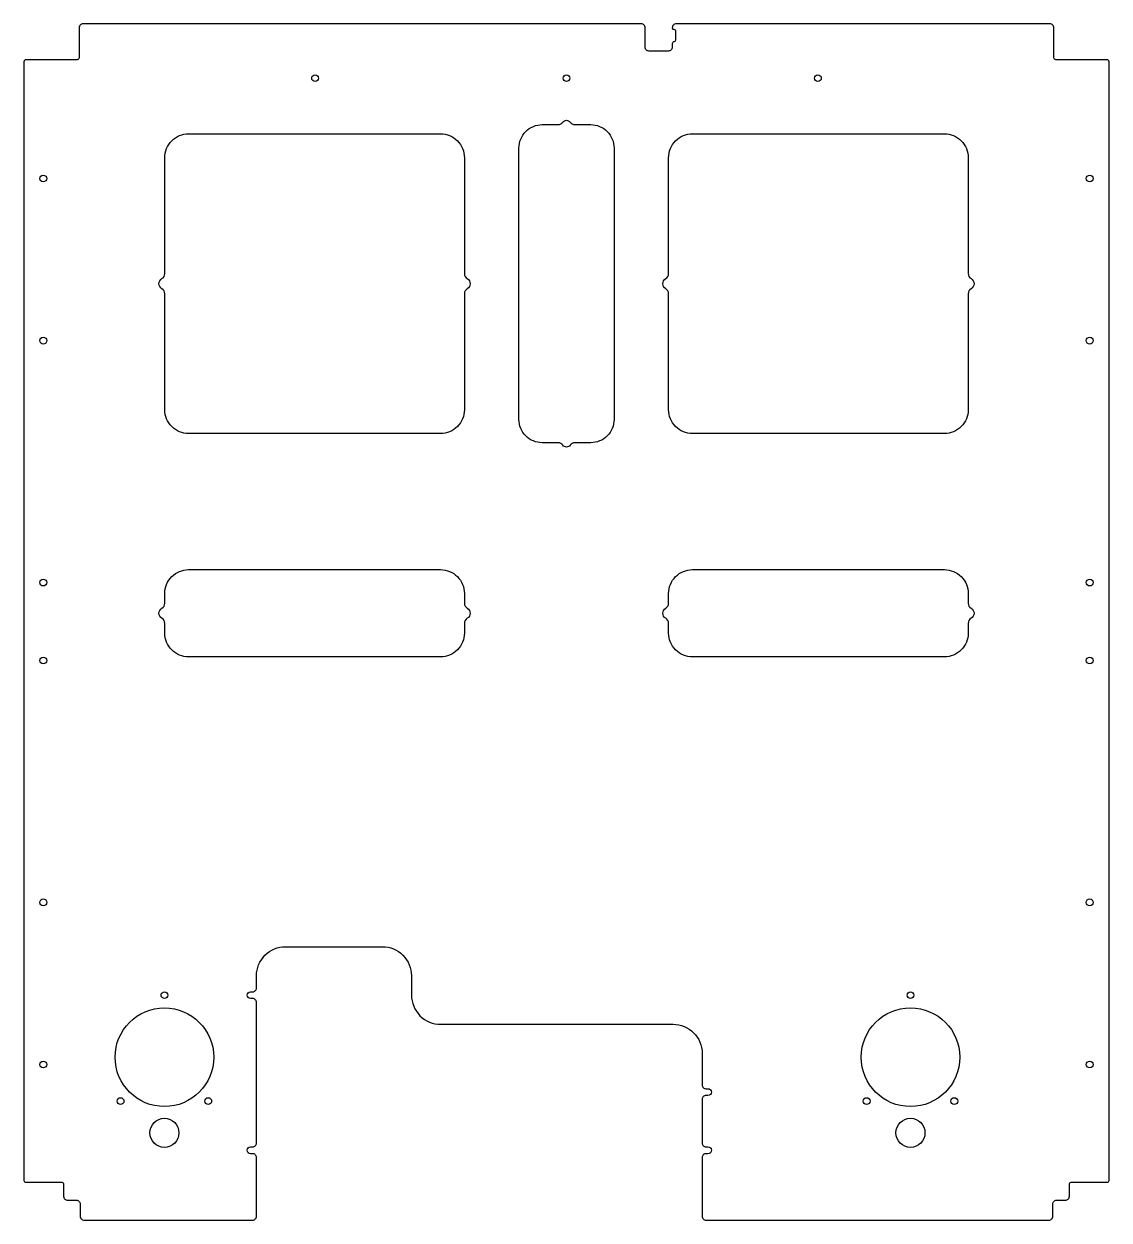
# Model space of a CAD drawing. Header units: millimetres. Extents: x -280 to 280, y 1 to 618.
import ezdxf

# ---------------------------------------------------------------- set-up
doc = ezdxf.new("R2010")
doc.units = ezdxf.units.MM
doc.layers.get('0').update_dxf_attribs({"linetype": 'CONTINUOUS'})

msp = doc.modelspace()

# ---------------------------------------------------------------- linework, layer by layer
for points in [[(-162, 1, 0.414214), (-160, 3), (-160, 33.25, 0.414214), (-162, 35.25), (-163, 35.25, -1), (-163, 38.75), (-162, 38.75, 0.414214), (-160, 40.75), (-160, 113.25, 0.414214), (-162, 115.25), (-163, 115.25, -1), (-163, 118.75), (-162, 118.75, 0.414214), (-160, 120.75), (-160, 127, -0.414214), (-145, 142), (-95, 142, -0.414214), (-80, 127), (-80, 117, 0.414214), (-65, 102), (55, 102, -0.414214), (70, 87), (70, 70.75, 0.414214), (72, 68.75), (73, 68.75, -1), (73, 65.25), (72, 65.25, 0.414214), (70, 63.25), (70, 40.75, 0.414214), (72, 38.75), (73, 38.75, -1), (73, 35.25), (72, 35.25, 0.414214), (70, 33.25), (70, 3, 0.414214), (72, 1), (248.93, 1, 0.414214), (250.93, 3), (250.93, 9.25, -0.414214), (252.93, 11.25), (257.5, 11.25, 0.414214), (259.5, 13.25), (259.5, 19.5, -0.414214), (260.5, 20.5), (279, 20.5, 0.414214), (280, 21.5), (280, 598.5, 0.414214), (279, 599.5), (260.5, 599.5), (252.5, 599.5, -0.414214), (251.5, 600.5), (251.5, 616, 0.414214), (249.5, 618), (56.58, 618, 0.414214), (54.58, 616), (54.58, 615.75, 0.414214), (55.08, 615.25), (55.33, 615.25, -0.414214), (56.33, 614.25), (56.33, 609.73, -0.377964), (55.46, 608.74, 0.377964), (54.58, 607.75), (54.58, 606, -0.414214), (52.58, 604), (42.58, 604, -0.414214), (40.58, 606), (40.58, 616, 0.414214), (38.58, 618), (-249.5, 618, 0.414214), (-251.5, 616), (-251.5, 600.5, -0.414214), (-252.5, 599.5), (-279, 599.5, 0.414214), (-280, 598.5), (-280, 21.5, 0.414214), (-279, 20.5), (-260.5, 20.5, -0.414214), (-259.5, 19.5), (-259.5, 13.25, 0.414214), (-257.5, 11.25), (-252.93, 11.25, -0.414214), (-250.93, 9.25), (-250.93, 3, 0.414214), (-248.93, 1)], [(-4.31, 566.04, 0.245393), (-1.85, 567.33, -0.522233), (1.85, 567.33, 0.245393), (4.31, 566.04), (12.5, 566.04, -0.414214), (24.54, 554), (24.54, 414, -0.414214), (12.5, 401.96), (4.31, 401.96, 0.245393), (1.85, 400.67, -0.522233), (-1.85, 400.67, 0.245393), (-4.31, 401.96), (-12.5, 401.96, -0.414214), (-24.54, 414), (-24.54, 554, -0.414214), (-12.5, 566.04)], [(-52.7, 489.2, 0.267949), (-51.2, 486.6, -0.57735), (-51.2, 481.4, 0.267949), (-52.7, 478.8), (-52.7, 419, -0.414214), (-65, 406.7), (-195, 406.7, -0.414214), (-207.3, 419), (-207.3, 478.8, 0.267949), (-208.8, 481.4, -0.57735), (-208.8, 486.6, 0.267949), (-207.3, 489.2), (-207.3, 549, -0.414214), (-195, 561.3), (-65, 561.3, -0.414214), (-52.7, 549)], [(207.3, 489.2, 0.267949), (208.8, 486.6, -0.57735), (208.8, 481.4, 0.267949), (207.3, 478.8), (207.3, 419, -0.414214), (195, 406.7), (65, 406.7, -0.414214), (52.7, 419), (52.7, 478.8, 0.267949), (51.2, 481.4, -0.57735), (51.2, 486.6, 0.267949), (52.7, 489.2), (52.7, 549, -0.414214), (65, 561.3), (195, 561.3, -0.414214), (207.3, 549)], [(-51.2, 311.4, 0.267949), (-52.7, 308.8), (-52.7, 303.8, -0.414214), (-65, 291.5), (-195, 291.5, -0.414214), (-207.3, 303.8), (-207.3, 308.8, 0.267949), (-208.8, 311.4, -0.57735), (-208.8, 316.6, 0.267949), (-207.3, 319.2), (-207.3, 324.2, -0.414214), (-195, 336.5), (-65, 336.5, -0.414214), (-52.7, 324.2), (-52.7, 319.2, 0.267949), (-51.2, 316.6, -0.57735)], [(208.8, 311.4, 0.267949), (207.3, 308.8), (207.3, 303.8, -0.414214), (195, 291.5), (65, 291.5, -0.414214), (52.7, 303.8), (52.7, 308.8, 0.267949), (51.2, 311.4, -0.57735), (51.2, 316.6, 0.267949), (52.7, 319.2), (52.7, 324.2, -0.414214), (65, 336.5), (195, 336.5, -0.414214), (207.3, 324.2), (207.3, 319.2, 0.267949), (208.8, 316.6, -0.57735)]]:
    msp.add_lwpolyline(points, format="xyb", close=True)
for centre, radius in [((-129.75, 590), 1.75), ((0, 590), 1.75), ((129.75, 590), 1.75), ((-270, 538.25), 1.75), ((270, 538.25), 1.75), ((-270, 454.63), 1.75), ((270, 454.63), 1.75), ((-270, 329.85), 1.75), ((270, 329.85), 1.75), ((-270, 289.65), 1.75), ((270, 289.65), 1.75), ((-270, 164.88), 1.75), ((270, 164.88), 1.75), ((-207.5, 117), 1.75), ((177.5, 117), 1.75), ((-207.5, 85), 25.45), ((177.5, 85), 25.45), ((-270, 81.25), 1.75), ((270, 81.25), 1.75), ((-230.13, 62.37), 1.75), ((-184.87, 62.37), 1.75), ((154.87, 62.37), 1.75), ((200.13, 62.37), 1.75), ((-207.5, 46), 7.5), ((177.5, 46), 7.5)]:
    msp.add_circle(centre, radius)

doc.saveas('drawing.dxf')
